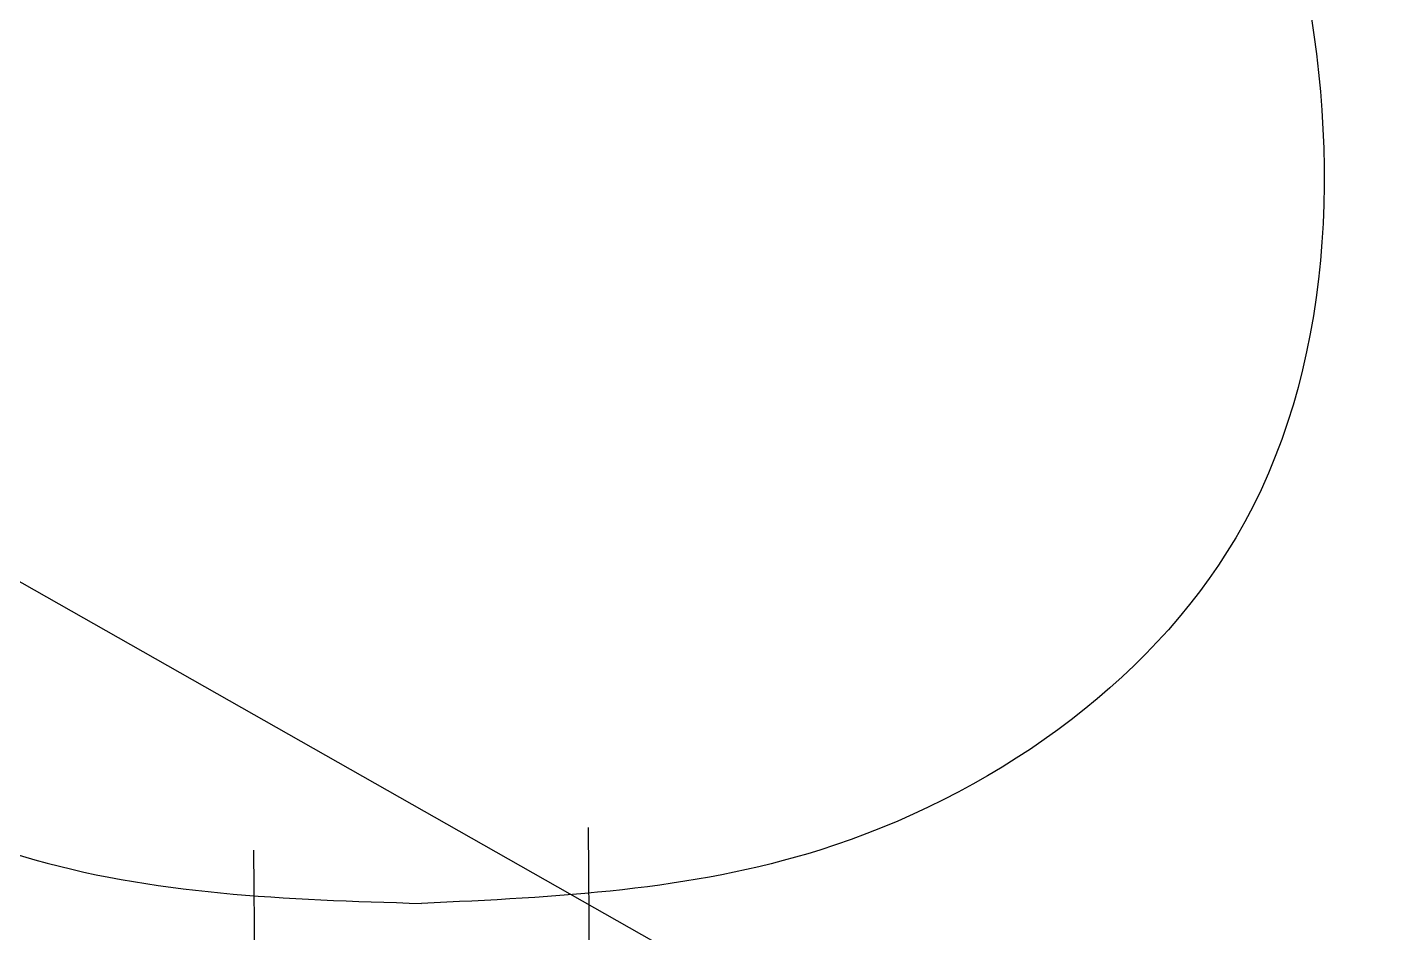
# Model space of a CAD drawing. Header units: metres. Extents: x 324293 to 653279, y 3585589 to 7191434.
# Drawn here: x 334453.3281 to 334453.6974, y 3600594.1513 to 3600594.3988 of the extents above; entities that cross this region are included whole.
import ezdxf

# ---------------------------------------------------------------- set-up
doc = ezdxf.new("R2010")
doc.units = ezdxf.units.M
doc.layers.add('Tir bargh', color=10, linetype='Continuous')
doc.layers.add('V-NODE', color=1, linetype='Continuous')

# ---------------------------------------------------------------- blocks, each defined once
blk = doc.blocks.new('E')
at = {"layer": 'Tir bargh'}
for p, q in [((0.96012, 5.01545), (-1.09158, 6.20022)), ((-0.40792, 5.78074), (-0.40792, 5.81219)), ((-0.43711, 5.78028), (-0.43711, 5.81044))]:
    blk.add_line(p, q, dxfattribs=at)
for points in [[(-0.44561, 5.95606, -0.28802), (-0.45908, 5.94838, -0.28802), (-0.48397, 5.93125, -0.28802), (-0.50404, 5.88667, -0.28802), (-0.50172, 5.83476, -0.28802), (-0.46112, 5.80718, -0.28802), (-0.43424, 5.80612, -0.28802), (-0.42252, 5.80567, -0.28802)], [(-0.39943, 5.95606, -0.28802), (-0.38596, 5.94838, -0.28802), (-0.36106, 5.93125, -0.28802), (-0.341, 5.88667, -0.28802), (-0.34332, 5.83476, -0.28802), (-0.38392, 5.80718, -0.28802), (-0.4108, 5.80612, -0.28802), (-0.42252, 5.80567, -0.28802)]]:
    blk.add_open_spline(points, degree=3, knots=[0.28987, 0.28987, 0.28987, 0.28987, 0.908816, 1.521914, 2.211913, 2.829368, 3.306397, 3.306397, 3.306397, 3.306397], dxfattribs=at)
at = {"layer": 'Tir bargh', "invisible_edges": 15}
for points in [[(-0.45389, 5.88846, -0.21756), (-0.45458, 5.87739, -0.21602), (-0.46885, 5.87739, -0.22426), (-0.46785, 5.88846, -0.22563)], [(-0.46785, 5.88846, -0.35042), (-0.46885, 5.87739, -0.35179), (-0.45458, 5.87739, -0.36003), (-0.45389, 5.88846, -0.35849)], [(-0.43855, 5.88846, -0.21258), (-0.43891, 5.87739, -0.21092), (-0.45458, 5.87739, -0.21602), (-0.45389, 5.88846, -0.21756)], [(-0.45389, 5.88846, -0.35849), (-0.45458, 5.87739, -0.36003), (-0.43891, 5.87739, -0.36512), (-0.43855, 5.88846, -0.36347)], [(-0.42252, 5.88846, -0.2109), (-0.42252, 5.87739, -0.2092), (-0.43891, 5.87739, -0.21092), (-0.43855, 5.88846, -0.21258)], [(-0.43855, 5.88846, -0.36347), (-0.43891, 5.87739, -0.36512), (-0.42252, 5.87739, -0.36685), (-0.42252, 5.88846, -0.36515)], [(-0.42252, 5.88846, -0.36515), (-0.42252, 5.87739, -0.36685), (-0.40613, 5.87739, -0.36512), (-0.40648, 5.88846, -0.36347)], [(-0.40648, 5.88846, -0.21258), (-0.40613, 5.87739, -0.21092), (-0.42252, 5.87739, -0.2092), (-0.42252, 5.88846, -0.2109)], [(-0.40648, 5.88846, -0.36347), (-0.40613, 5.87739, -0.36512), (-0.39046, 5.87739, -0.36003), (-0.39115, 5.88846, -0.35849)], [(-0.39115, 5.88846, -0.21756), (-0.39046, 5.87739, -0.21602), (-0.40613, 5.87739, -0.21092), (-0.40648, 5.88846, -0.21258)], [(-0.39115, 5.88846, -0.35849), (-0.39046, 5.87739, -0.36003), (-0.37619, 5.87739, -0.35179), (-0.37718, 5.88846, -0.35042)], [(-0.37718, 5.88846, -0.22563), (-0.37619, 5.87739, -0.22426), (-0.39046, 5.87739, -0.21602), (-0.39115, 5.88846, -0.21756)], [(-0.37718, 5.88846, -0.35042), (-0.37619, 5.87739, -0.35179), (-0.36394, 5.87739, -0.34077), (-0.3652, 5.88846, -0.33963)], [(-0.3652, 5.88846, -0.23642), (-0.36394, 5.87739, -0.23528), (-0.37619, 5.87739, -0.22426), (-0.37718, 5.88846, -0.22563)], [(-0.3652, 5.88846, -0.33963), (-0.36394, 5.87739, -0.34077), (-0.35426, 5.87739, -0.32744), (-0.35572, 5.88846, -0.32659)], [(-0.35572, 5.88846, -0.24946), (-0.35426, 5.87739, -0.24861), (-0.36394, 5.87739, -0.23528), (-0.3652, 5.88846, -0.23642)], [(-0.35572, 5.88846, -0.32659), (-0.35426, 5.87739, -0.32744), (-0.34755, 5.87739, -0.31238), (-0.34916, 5.88846, -0.31186)], [(-0.34916, 5.88846, -0.26419), (-0.34755, 5.87739, -0.26367), (-0.35426, 5.87739, -0.24861), (-0.35572, 5.88846, -0.24946)], [(-0.34916, 5.88846, -0.31186), (-0.34755, 5.87739, -0.31238), (-0.34413, 5.87739, -0.29626), (-0.34581, 5.88846, -0.29609)], [(-0.34581, 5.88846, -0.27996), (-0.34413, 5.87739, -0.27979), (-0.34755, 5.87739, -0.26367), (-0.34916, 5.88846, -0.26419)], [(-0.34581, 5.88846, -0.29609), (-0.34413, 5.87739, -0.29626), (-0.34413, 5.87739, -0.27979), (-0.34581, 5.88846, -0.27996)], [(-0.45458, 5.87739, -0.21602), (-0.45473, 5.86619, -0.21569), (-0.46906, 5.86619, -0.22396), (-0.46885, 5.87739, -0.22426)], [(-0.46885, 5.87739, -0.35179), (-0.46906, 5.86619, -0.35209), (-0.45473, 5.86619, -0.36036), (-0.45458, 5.87739, -0.36003)], [(-0.43891, 5.87739, -0.21092), (-0.43898, 5.86619, -0.21057), (-0.45473, 5.86619, -0.21569), (-0.45458, 5.87739, -0.21602)], [(-0.45458, 5.87739, -0.36003), (-0.45473, 5.86619, -0.36036), (-0.43898, 5.86619, -0.36548), (-0.43891, 5.87739, -0.36512)], [(-0.42252, 5.87739, -0.2092), (-0.42252, 5.86619, -0.20884), (-0.43898, 5.86619, -0.21057), (-0.43891, 5.87739, -0.21092)], [(-0.43891, 5.87739, -0.36512), (-0.43898, 5.86619, -0.36548), (-0.42252, 5.86619, -0.36721), (-0.42252, 5.87739, -0.36685)], [(-0.42252, 5.87739, -0.36685), (-0.42252, 5.86619, -0.36721), (-0.40606, 5.86619, -0.36548), (-0.40613, 5.87739, -0.36512)], [(-0.40613, 5.87739, -0.21092), (-0.40606, 5.86619, -0.21057), (-0.42252, 5.86619, -0.20884), (-0.42252, 5.87739, -0.2092)], [(-0.40613, 5.87739, -0.36512), (-0.40606, 5.86619, -0.36548), (-0.39031, 5.86619, -0.36036), (-0.39046, 5.87739, -0.36003)], [(-0.39046, 5.87739, -0.21602), (-0.39031, 5.86619, -0.21569), (-0.40606, 5.86619, -0.21057), (-0.40613, 5.87739, -0.21092)], [(-0.39046, 5.87739, -0.36003), (-0.39031, 5.86619, -0.36036), (-0.37597, 5.86619, -0.35209), (-0.37619, 5.87739, -0.35179)], [(-0.37619, 5.87739, -0.22426), (-0.37597, 5.86619, -0.22396), (-0.39031, 5.86619, -0.21569), (-0.39046, 5.87739, -0.21602)], [(-0.37619, 5.87739, -0.35179), (-0.37597, 5.86619, -0.35209), (-0.36367, 5.86619, -0.34101), (-0.36394, 5.87739, -0.34077)], [(-0.36394, 5.87739, -0.23528), (-0.36367, 5.86619, -0.23504), (-0.37597, 5.86619, -0.22396), (-0.37619, 5.87739, -0.22426)], [(-0.36394, 5.87739, -0.34077), (-0.36367, 5.86619, -0.34101), (-0.35394, 5.86619, -0.32762), (-0.35426, 5.87739, -0.32744)], [(-0.35426, 5.87739, -0.24861), (-0.35394, 5.86619, -0.24843), (-0.36367, 5.86619, -0.23504), (-0.36394, 5.87739, -0.23528)], [(-0.35426, 5.87739, -0.32744), (-0.35394, 5.86619, -0.32762), (-0.34721, 5.86619, -0.31249), (-0.34755, 5.87739, -0.31238)], [(-0.34755, 5.87739, -0.26367), (-0.34721, 5.86619, -0.26355), (-0.35394, 5.86619, -0.24843), (-0.35426, 5.87739, -0.24861)], [(-0.34755, 5.87739, -0.31238), (-0.34721, 5.86619, -0.31249), (-0.34377, 5.86619, -0.2963), (-0.34413, 5.87739, -0.29626)], [(-0.34413, 5.87739, -0.27979), (-0.34377, 5.86619, -0.27975), (-0.34721, 5.86619, -0.26355), (-0.34755, 5.87739, -0.26367)], [(-0.34413, 5.87739, -0.29626), (-0.34377, 5.86619, -0.2963), (-0.34377, 5.86619, -0.27975), (-0.34413, 5.87739, -0.27979)], [(-0.45473, 5.86619, -0.21569), (-0.45423, 5.85506, -0.21679), (-0.46835, 5.85506, -0.22494), (-0.46906, 5.86619, -0.22396)], [(-0.46906, 5.86619, -0.35209), (-0.46835, 5.85506, -0.35111), (-0.45423, 5.85506, -0.35926), (-0.45473, 5.86619, -0.36036)], [(-0.43898, 5.86619, -0.21057), (-0.43873, 5.85506, -0.21176), (-0.45423, 5.85506, -0.21679), (-0.45473, 5.86619, -0.21569)], [(-0.45473, 5.86619, -0.36036), (-0.45423, 5.85506, -0.35926), (-0.43873, 5.85506, -0.36429), (-0.43898, 5.86619, -0.36548)], [(-0.42252, 5.86619, -0.20884), (-0.42252, 5.85506, -0.21005), (-0.43873, 5.85506, -0.21176), (-0.43898, 5.86619, -0.21057)], [(-0.43898, 5.86619, -0.36548), (-0.43873, 5.85506, -0.36429), (-0.42252, 5.85506, -0.366), (-0.42252, 5.86619, -0.36721)], [(-0.42252, 5.86619, -0.36721), (-0.42252, 5.85506, -0.366), (-0.40631, 5.85506, -0.36429), (-0.40606, 5.86619, -0.36548)], [(-0.40606, 5.86619, -0.21057), (-0.40631, 5.85506, -0.21176), (-0.42252, 5.85506, -0.21005), (-0.42252, 5.86619, -0.20884)], [(-0.40606, 5.86619, -0.36548), (-0.40631, 5.85506, -0.36429), (-0.3908, 5.85506, -0.35926), (-0.39031, 5.86619, -0.36036)], [(-0.39031, 5.86619, -0.21569), (-0.3908, 5.85506, -0.21679), (-0.40631, 5.85506, -0.21176), (-0.40606, 5.86619, -0.21057)], [(-0.39031, 5.86619, -0.36036), (-0.3908, 5.85506, -0.35926), (-0.37669, 5.85506, -0.35111), (-0.37597, 5.86619, -0.35209)], [(-0.37597, 5.86619, -0.22396), (-0.37669, 5.85506, -0.22494), (-0.3908, 5.85506, -0.21679), (-0.39031, 5.86619, -0.21569)], [(-0.37597, 5.86619, -0.35209), (-0.37669, 5.85506, -0.35111), (-0.36457, 5.85506, -0.3402), (-0.36367, 5.86619, -0.34101)], [(-0.36367, 5.86619, -0.23504), (-0.36457, 5.85506, -0.23585), (-0.37669, 5.85506, -0.22494), (-0.37597, 5.86619, -0.22396)], [(-0.36367, 5.86619, -0.34101), (-0.36457, 5.85506, -0.3402), (-0.35499, 5.85506, -0.32701), (-0.35394, 5.86619, -0.32762)], [(-0.35394, 5.86619, -0.24843), (-0.35499, 5.85506, -0.24904), (-0.36457, 5.85506, -0.23585), (-0.36367, 5.86619, -0.23504)], [(-0.35394, 5.86619, -0.32762), (-0.35499, 5.85506, -0.32701), (-0.34836, 5.85506, -0.31212), (-0.34721, 5.86619, -0.31249)], [(-0.34721, 5.86619, -0.26355), (-0.34836, 5.85506, -0.26393), (-0.35499, 5.85506, -0.24904), (-0.35394, 5.86619, -0.24843)], [(-0.34721, 5.86619, -0.31249), (-0.34836, 5.85506, -0.31212), (-0.34497, 5.85506, -0.29617), (-0.34377, 5.86619, -0.2963)], [(-0.34377, 5.86619, -0.27975), (-0.34497, 5.85506, -0.27987), (-0.34836, 5.85506, -0.26393), (-0.34721, 5.86619, -0.26355)], [(-0.34377, 5.86619, -0.2963), (-0.34497, 5.85506, -0.29617), (-0.34497, 5.85506, -0.27987), (-0.34377, 5.86619, -0.27975)], [(-0.45423, 5.85506, -0.21679), (-0.45297, 5.84431, -0.21963), (-0.46653, 5.84431, -0.22745), (-0.46835, 5.85506, -0.22494)], [(-0.46835, 5.85506, -0.35111), (-0.46653, 5.84431, -0.3486), (-0.45297, 5.84431, -0.35642), (-0.45423, 5.85506, -0.35926)], [(-0.43873, 5.85506, -0.21176), (-0.43809, 5.84431, -0.21479), (-0.45297, 5.84431, -0.21963), (-0.45423, 5.85506, -0.21679)], [(-0.45423, 5.85506, -0.35926), (-0.45297, 5.84431, -0.35642), (-0.43809, 5.84431, -0.36126), (-0.43873, 5.85506, -0.36429)], [(-0.42252, 5.85506, -0.21005), (-0.42252, 5.84431, -0.21315), (-0.43809, 5.84431, -0.21479), (-0.43873, 5.85506, -0.21176)], [(-0.43873, 5.85506, -0.36429), (-0.43809, 5.84431, -0.36126), (-0.42252, 5.84431, -0.3629), (-0.42252, 5.85506, -0.366)], [(-0.42252, 5.85506, -0.366), (-0.42252, 5.84431, -0.3629), (-0.40695, 5.84431, -0.36126), (-0.40631, 5.85506, -0.36429)], [(-0.40631, 5.85506, -0.21176), (-0.40695, 5.84431, -0.21479), (-0.42252, 5.84431, -0.21315), (-0.42252, 5.85506, -0.21005)], [(-0.40631, 5.85506, -0.36429), (-0.40695, 5.84431, -0.36126), (-0.39207, 5.84431, -0.35642), (-0.3908, 5.85506, -0.35926)], [(-0.3908, 5.85506, -0.21679), (-0.39207, 5.84431, -0.21963), (-0.40695, 5.84431, -0.21479), (-0.40631, 5.85506, -0.21176)], [(-0.3908, 5.85506, -0.35926), (-0.39207, 5.84431, -0.35642), (-0.37851, 5.84431, -0.3486), (-0.37669, 5.85506, -0.35111)], [(-0.37669, 5.85506, -0.22494), (-0.37851, 5.84431, -0.22745), (-0.39207, 5.84431, -0.21963), (-0.3908, 5.85506, -0.21679)], [(-0.37669, 5.85506, -0.35111), (-0.37851, 5.84431, -0.3486), (-0.36688, 5.84431, -0.33812), (-0.36457, 5.85506, -0.3402)], [(-0.36457, 5.85506, -0.23585), (-0.36688, 5.84431, -0.23793), (-0.37851, 5.84431, -0.22745), (-0.37669, 5.85506, -0.22494)], [(-0.36457, 5.85506, -0.3402), (-0.36688, 5.84431, -0.33812), (-0.35768, 5.84431, -0.32546), (-0.35499, 5.85506, -0.32701)], [(-0.35499, 5.85506, -0.24904), (-0.35768, 5.84431, -0.25059), (-0.36688, 5.84431, -0.23793), (-0.36457, 5.85506, -0.23585)], [(-0.35499, 5.85506, -0.32701), (-0.35768, 5.84431, -0.32546), (-0.35131, 5.84431, -0.31116), (-0.34836, 5.85506, -0.31212)], [(-0.34836, 5.85506, -0.26393), (-0.35131, 5.84431, -0.26489), (-0.35768, 5.84431, -0.25059), (-0.35499, 5.85506, -0.24904)], [(-0.34836, 5.85506, -0.31212), (-0.35131, 5.84431, -0.31116), (-0.34806, 5.84431, -0.29585), (-0.34497, 5.85506, -0.29617)], [(-0.34497, 5.85506, -0.27987), (-0.34806, 5.84431, -0.2802), (-0.35131, 5.84431, -0.26489), (-0.34836, 5.85506, -0.26393)], [(-0.34497, 5.85506, -0.29617), (-0.34806, 5.84431, -0.29585), (-0.34806, 5.84431, -0.2802), (-0.34497, 5.85506, -0.27987)], [(-0.45297, 5.84431, -0.21963), (-0.45083, 5.83444, -0.22443), (-0.46343, 5.83444, -0.23171), (-0.46653, 5.84431, -0.22745)], [(-0.46653, 5.84431, -0.3486), (-0.46343, 5.83444, -0.34434), (-0.45083, 5.83444, -0.35161), (-0.45297, 5.84431, -0.35642)], [(-0.43809, 5.84431, -0.21479), (-0.43699, 5.83444, -0.21994), (-0.45083, 5.83444, -0.22443), (-0.45297, 5.84431, -0.21963)], [(-0.45297, 5.84431, -0.35642), (-0.45083, 5.83444, -0.35161), (-0.43699, 5.83444, -0.35611), (-0.43809, 5.84431, -0.36126)], [(-0.42252, 5.84431, -0.21315), (-0.42252, 5.83444, -0.21842), (-0.43699, 5.83444, -0.21994), (-0.43809, 5.84431, -0.21479)], [(-0.43809, 5.84431, -0.36126), (-0.43699, 5.83444, -0.35611), (-0.42252, 5.83444, -0.35763), (-0.42252, 5.84431, -0.3629)], [(-0.42252, 5.84431, -0.3629), (-0.42252, 5.83444, -0.35763), (-0.40805, 5.83444, -0.35611), (-0.40695, 5.84431, -0.36126)], [(-0.40695, 5.84431, -0.21479), (-0.40805, 5.83444, -0.21994), (-0.42252, 5.83444, -0.21842), (-0.42252, 5.84431, -0.21315)], [(-0.40695, 5.84431, -0.36126), (-0.40805, 5.83444, -0.35611), (-0.39421, 5.83444, -0.35161), (-0.39207, 5.84431, -0.35642)], [(-0.39207, 5.84431, -0.21963), (-0.39421, 5.83444, -0.22443), (-0.40805, 5.83444, -0.21994), (-0.40695, 5.84431, -0.21479)], [(-0.39207, 5.84431, -0.35642), (-0.39421, 5.83444, -0.35161), (-0.3816, 5.83444, -0.34434), (-0.37851, 5.84431, -0.3486)], [(-0.37851, 5.84431, -0.22745), (-0.3816, 5.83444, -0.23171), (-0.39421, 5.83444, -0.22443), (-0.39207, 5.84431, -0.21963)], [(-0.37851, 5.84431, -0.3486), (-0.3816, 5.83444, -0.34434), (-0.37079, 5.83444, -0.3346), (-0.36688, 5.84431, -0.33812)], [(-0.36688, 5.84431, -0.23793), (-0.37079, 5.83444, -0.24145), (-0.3816, 5.83444, -0.23171), (-0.37851, 5.84431, -0.22745)], [(-0.36688, 5.84431, -0.33812), (-0.37079, 5.83444, -0.3346), (-0.36224, 5.83444, -0.32283), (-0.35768, 5.84431, -0.32546)], [(-0.35768, 5.84431, -0.25059), (-0.36224, 5.83444, -0.25322), (-0.37079, 5.83444, -0.24145), (-0.36688, 5.84431, -0.23793)], [(-0.35768, 5.84431, -0.32546), (-0.36224, 5.83444, -0.32283), (-0.35632, 5.83444, -0.30953), (-0.35131, 5.84431, -0.31116)], [(-0.35131, 5.84431, -0.26489), (-0.35632, 5.83444, -0.26651), (-0.36224, 5.83444, -0.25322), (-0.35768, 5.84431, -0.25059)], [(-0.35131, 5.84431, -0.31116), (-0.35632, 5.83444, -0.30953), (-0.35329, 5.83444, -0.2953), (-0.34806, 5.84431, -0.29585)], [(-0.34806, 5.84431, -0.2802), (-0.35329, 5.83444, -0.28075), (-0.35632, 5.83444, -0.26651), (-0.35131, 5.84431, -0.26489)], [(-0.34806, 5.84431, -0.29585), (-0.35329, 5.83444, -0.2953), (-0.35329, 5.83444, -0.28075), (-0.34806, 5.84431, -0.2802)], [(-0.45083, 5.83444, -0.22443), (-0.44787, 5.82595, -0.23109), (-0.45915, 5.82595, -0.2376), (-0.46343, 5.83444, -0.23171)], [(-0.46343, 5.83444, -0.34434), (-0.45915, 5.82595, -0.33845), (-0.44787, 5.82595, -0.34496), (-0.45083, 5.83444, -0.35161)], [(-0.43699, 5.83444, -0.21994), (-0.43548, 5.82595, -0.22706), (-0.44787, 5.82595, -0.23109), (-0.45083, 5.83444, -0.22443)], [(-0.45083, 5.83444, -0.35161), (-0.44787, 5.82595, -0.34496), (-0.43548, 5.82595, -0.34899), (-0.43699, 5.83444, -0.35611)], [(-0.42252, 5.83444, -0.21842), (-0.42252, 5.82595, -0.2257), (-0.43548, 5.82595, -0.22706), (-0.43699, 5.83444, -0.21994)], [(-0.43699, 5.83444, -0.35611), (-0.43548, 5.82595, -0.34899), (-0.42252, 5.82595, -0.35035), (-0.42252, 5.83444, -0.35763)], [(-0.42252, 5.83444, -0.35763), (-0.42252, 5.82595, -0.35035), (-0.40956, 5.82595, -0.34899), (-0.40805, 5.83444, -0.35611)], [(-0.40805, 5.83444, -0.21994), (-0.40956, 5.82595, -0.22706), (-0.42252, 5.82595, -0.2257), (-0.42252, 5.83444, -0.21842)], [(-0.40805, 5.83444, -0.35611), (-0.40956, 5.82595, -0.34899), (-0.39717, 5.82595, -0.34496), (-0.39421, 5.83444, -0.35161)], [(-0.39421, 5.83444, -0.22443), (-0.39717, 5.82595, -0.23109), (-0.40956, 5.82595, -0.22706), (-0.40805, 5.83444, -0.21994)], [(-0.39421, 5.83444, -0.35161), (-0.39717, 5.82595, -0.34496), (-0.38588, 5.82595, -0.33845), (-0.3816, 5.83444, -0.34434)], [(-0.3816, 5.83444, -0.23171), (-0.38588, 5.82595, -0.2376), (-0.39717, 5.82595, -0.23109), (-0.39421, 5.83444, -0.22443)], [(-0.3816, 5.83444, -0.34434), (-0.38588, 5.82595, -0.33845), (-0.3762, 5.82595, -0.32973), (-0.37079, 5.83444, -0.3346)], [(-0.37079, 5.83444, -0.24145), (-0.3762, 5.82595, -0.24632), (-0.38588, 5.82595, -0.2376), (-0.3816, 5.83444, -0.23171)], [(-0.37079, 5.83444, -0.3346), (-0.3762, 5.82595, -0.32973), (-0.36854, 5.82595, -0.31919), (-0.36224, 5.83444, -0.32283)], [(-0.36224, 5.83444, -0.25322), (-0.36854, 5.82595, -0.25686), (-0.3762, 5.82595, -0.24632), (-0.37079, 5.83444, -0.24145)], [(-0.36224, 5.83444, -0.32283), (-0.36854, 5.82595, -0.31919), (-0.36324, 5.82595, -0.30728), (-0.35632, 5.83444, -0.30953)], [(-0.35632, 5.83444, -0.26651), (-0.36324, 5.82595, -0.26877), (-0.36854, 5.82595, -0.25686), (-0.36224, 5.83444, -0.25322)], [(-0.35632, 5.83444, -0.30953), (-0.36324, 5.82595, -0.30728), (-0.36053, 5.82595, -0.29454), (-0.35329, 5.83444, -0.2953)], [(-0.35329, 5.83444, -0.28075), (-0.36053, 5.82595, -0.28151), (-0.36324, 5.82595, -0.26877), (-0.35632, 5.83444, -0.26651)], [(-0.35329, 5.83444, -0.2953), (-0.36053, 5.82595, -0.29454), (-0.36053, 5.82595, -0.28151), (-0.35329, 5.83444, -0.28075)], [(-0.45915, 5.82595, -0.2376), (-0.45401, 5.81896, -0.24468), (-0.46234, 5.81896, -0.25217), (-0.46884, 5.82595, -0.24632)], [(-0.46884, 5.82595, -0.32973), (-0.46234, 5.81896, -0.32388), (-0.45401, 5.81896, -0.33137), (-0.45915, 5.82595, -0.33845)], [(-0.44787, 5.82595, -0.23109), (-0.44431, 5.81896, -0.23908), (-0.45401, 5.81896, -0.24468), (-0.45915, 5.82595, -0.2376)], [(-0.45915, 5.82595, -0.33845), (-0.45401, 5.81896, -0.33137), (-0.44431, 5.81896, -0.33697), (-0.44787, 5.82595, -0.34496)], [(-0.43548, 5.82595, -0.22706), (-0.43366, 5.81896, -0.23562), (-0.44431, 5.81896, -0.23908), (-0.44787, 5.82595, -0.23109)], [(-0.44787, 5.82595, -0.34496), (-0.44431, 5.81896, -0.33697), (-0.43366, 5.81896, -0.34043), (-0.43548, 5.82595, -0.34899)], [(-0.42252, 5.82595, -0.2257), (-0.42252, 5.81896, -0.23445), (-0.43366, 5.81896, -0.23562), (-0.43548, 5.82595, -0.22706)], [(-0.43548, 5.82595, -0.34899), (-0.43366, 5.81896, -0.34043), (-0.42252, 5.81896, -0.3416), (-0.42252, 5.82595, -0.35035)], [(-0.42252, 5.82595, -0.35035), (-0.42252, 5.81896, -0.3416), (-0.41138, 5.81896, -0.34043), (-0.40956, 5.82595, -0.34899)], [(-0.40956, 5.82595, -0.22706), (-0.41138, 5.81896, -0.23562), (-0.42252, 5.81896, -0.23445), (-0.42252, 5.82595, -0.2257)], [(-0.40956, 5.82595, -0.34899), (-0.41138, 5.81896, -0.34043), (-0.40073, 5.81896, -0.33697), (-0.39717, 5.82595, -0.34496)], [(-0.39717, 5.82595, -0.23109), (-0.40073, 5.81896, -0.23908), (-0.41138, 5.81896, -0.23562), (-0.40956, 5.82595, -0.22706)], [(-0.39717, 5.82595, -0.34496), (-0.40073, 5.81896, -0.33697), (-0.39103, 5.81896, -0.33137), (-0.38588, 5.82595, -0.33845)], [(-0.38588, 5.82595, -0.2376), (-0.39103, 5.81896, -0.24468), (-0.40073, 5.81896, -0.23908), (-0.39717, 5.82595, -0.23109)], [(-0.38588, 5.82595, -0.33845), (-0.39103, 5.81896, -0.33137), (-0.3827, 5.81896, -0.32388), (-0.3762, 5.82595, -0.32973)], [(-0.3762, 5.82595, -0.24632), (-0.3827, 5.81896, -0.25217), (-0.39103, 5.81896, -0.24468), (-0.38588, 5.82595, -0.2376)], [(-0.3762, 5.82595, -0.32973), (-0.3827, 5.81896, -0.32388), (-0.37612, 5.81896, -0.31481), (-0.36854, 5.82595, -0.31919)], [(-0.36854, 5.82595, -0.25686), (-0.37612, 5.81896, -0.26123), (-0.3827, 5.81896, -0.25217), (-0.3762, 5.82595, -0.24632)], [(-0.36854, 5.82595, -0.31919), (-0.37612, 5.81896, -0.31481), (-0.37156, 5.81896, -0.30458), (-0.36324, 5.82595, -0.30728)], [(-0.36324, 5.82595, -0.26877), (-0.37156, 5.81896, -0.27147), (-0.37612, 5.81896, -0.26123), (-0.36854, 5.82595, -0.25686)], [(-0.36324, 5.82595, -0.30728), (-0.37156, 5.81896, -0.30458), (-0.36923, 5.81896, -0.29363), (-0.36053, 5.82595, -0.29454)], [(-0.36053, 5.82595, -0.28151), (-0.36923, 5.81896, -0.28242), (-0.37156, 5.81896, -0.27147), (-0.36324, 5.82595, -0.26877)], [(-0.36053, 5.82595, -0.29454), (-0.36923, 5.81896, -0.29363), (-0.36923, 5.81896, -0.28242), (-0.36053, 5.82595, -0.28151)], [(-0.46234, 5.81896, -0.25217), (-0.45507, 5.8135, -0.25871), (-0.46046, 5.8135, -0.26612), (-0.46892, 5.81896, -0.26123)], [(-0.46892, 5.81896, -0.31481), (-0.46046, 5.8135, -0.30993), (-0.45507, 5.8135, -0.31734), (-0.46234, 5.81896, -0.32388)], [(-0.45401, 5.81896, -0.24468), (-0.44827, 5.8135, -0.25259), (-0.45507, 5.8135, -0.25871), (-0.46234, 5.81896, -0.25217)], [(-0.46234, 5.81896, -0.32388), (-0.45507, 5.8135, -0.31734), (-0.44827, 5.8135, -0.32346), (-0.45401, 5.81896, -0.33137)], [(-0.44431, 5.81896, -0.23908), (-0.44034, 5.8135, -0.24801), (-0.44827, 5.8135, -0.25259), (-0.45401, 5.81896, -0.24468)], [(-0.45401, 5.81896, -0.33137), (-0.44827, 5.8135, -0.32346), (-0.44034, 5.8135, -0.32804), (-0.44431, 5.81896, -0.33697)], [(-0.43366, 5.81896, -0.23562), (-0.43163, 5.8135, -0.24518), (-0.44034, 5.8135, -0.24801), (-0.44431, 5.81896, -0.23908)], [(-0.44431, 5.81896, -0.33697), (-0.44034, 5.8135, -0.32804), (-0.43163, 5.8135, -0.33087), (-0.43366, 5.81896, -0.34043)], [(-0.42252, 5.81896, -0.23445), (-0.42252, 5.8135, -0.24422), (-0.43163, 5.8135, -0.24518), (-0.43366, 5.81896, -0.23562)], [(-0.43366, 5.81896, -0.34043), (-0.43163, 5.8135, -0.33087), (-0.42252, 5.8135, -0.33183), (-0.42252, 5.81896, -0.3416)], [(-0.42252, 5.81896, -0.3416), (-0.42252, 5.8135, -0.33183), (-0.41341, 5.8135, -0.33087), (-0.41138, 5.81896, -0.34043)], [(-0.41138, 5.81896, -0.23562), (-0.41341, 5.8135, -0.24518), (-0.42252, 5.8135, -0.24422), (-0.42252, 5.81896, -0.23445)], [(-0.41138, 5.81896, -0.34043), (-0.41341, 5.8135, -0.33087), (-0.4047, 5.8135, -0.32804), (-0.40073, 5.81896, -0.33697)], [(-0.40073, 5.81896, -0.23908), (-0.4047, 5.8135, -0.24801), (-0.41341, 5.8135, -0.24518), (-0.41138, 5.81896, -0.23562)], [(-0.40073, 5.81896, -0.33697), (-0.4047, 5.8135, -0.32804), (-0.39677, 5.8135, -0.32346), (-0.39103, 5.81896, -0.33137)], [(-0.39103, 5.81896, -0.24468), (-0.39677, 5.8135, -0.25259), (-0.4047, 5.8135, -0.24801), (-0.40073, 5.81896, -0.23908)], [(-0.39103, 5.81896, -0.33137), (-0.39677, 5.8135, -0.32346), (-0.38996, 5.8135, -0.31734), (-0.3827, 5.81896, -0.32388)], [(-0.3827, 5.81896, -0.25217), (-0.38996, 5.8135, -0.25871), (-0.39677, 5.8135, -0.25259), (-0.39103, 5.81896, -0.24468)], [(-0.3827, 5.81896, -0.32388), (-0.38996, 5.8135, -0.31734), (-0.38458, 5.8135, -0.30993), (-0.37612, 5.81896, -0.31481)], [(-0.37612, 5.81896, -0.26123), (-0.38458, 5.8135, -0.26612), (-0.38996, 5.8135, -0.25871), (-0.3827, 5.81896, -0.25217)], [(-0.37612, 5.81896, -0.31481), (-0.38458, 5.8135, -0.30993), (-0.38086, 5.8135, -0.30156), (-0.37156, 5.81896, -0.30458)], [(-0.37156, 5.81896, -0.27147), (-0.38086, 5.8135, -0.27449), (-0.38458, 5.8135, -0.26612), (-0.37612, 5.81896, -0.26123)], [(-0.37156, 5.81896, -0.30458), (-0.38086, 5.8135, -0.30156), (-0.37895, 5.8135, -0.2926), (-0.36923, 5.81896, -0.29363)], [(-0.36923, 5.81896, -0.28242), (-0.37895, 5.8135, -0.28345), (-0.38086, 5.8135, -0.27449), (-0.37156, 5.81896, -0.27147)], [(-0.36923, 5.81896, -0.29363), (-0.37895, 5.8135, -0.2926), (-0.37895, 5.8135, -0.28345), (-0.36923, 5.81896, -0.28242)], [(-0.46418, 5.8135, -0.27449), (-0.45419, 5.80962, -0.27773), (-0.45564, 5.80962, -0.28454), (-0.46608, 5.8135, -0.28345)], [(-0.46608, 5.8135, -0.28345), (-0.45564, 5.80962, -0.28454), (-0.45564, 5.80962, -0.29151), (-0.46608, 5.8135, -0.2926)], [(-0.46608, 5.8135, -0.2926), (-0.45564, 5.80962, -0.29151), (-0.45419, 5.80962, -0.29832), (-0.46418, 5.8135, -0.30156)], [(-0.46046, 5.8135, -0.26612), (-0.45136, 5.80962, -0.27137), (-0.45419, 5.80962, -0.27773), (-0.46418, 5.8135, -0.27449)], [(-0.46418, 5.8135, -0.30156), (-0.45419, 5.80962, -0.29832), (-0.45136, 5.80962, -0.30468), (-0.46046, 5.8135, -0.30993)], [(-0.45507, 5.8135, -0.25871), (-0.44727, 5.80962, -0.26574), (-0.45136, 5.80962, -0.27137), (-0.46046, 5.8135, -0.26612)], [(-0.46046, 5.8135, -0.30993), (-0.45136, 5.80962, -0.30468), (-0.44727, 5.80962, -0.31031), (-0.45507, 5.8135, -0.31734)], [(-0.44827, 5.8135, -0.25259), (-0.44209, 5.80962, -0.26108), (-0.44727, 5.80962, -0.26574), (-0.45507, 5.8135, -0.25871)], [(-0.45507, 5.8135, -0.31734), (-0.44727, 5.80962, -0.31031), (-0.44209, 5.80962, -0.31497), (-0.44827, 5.8135, -0.32346)], [(-0.44034, 5.8135, -0.24801), (-0.43606, 5.80962, -0.2576), (-0.44209, 5.80962, -0.26108), (-0.44827, 5.8135, -0.25259)], [(-0.44827, 5.8135, -0.32346), (-0.44209, 5.80962, -0.31497), (-0.43606, 5.80962, -0.31845), (-0.44034, 5.8135, -0.32804)], [(-0.43163, 5.8135, -0.24518), (-0.42944, 5.80962, -0.25545), (-0.43606, 5.80962, -0.2576), (-0.44034, 5.8135, -0.24801)], [(-0.44034, 5.8135, -0.32804), (-0.43606, 5.80962, -0.31845), (-0.42944, 5.80962, -0.3206), (-0.43163, 5.8135, -0.33087)], [(-0.42252, 5.8135, -0.24422), (-0.42252, 5.80962, -0.25472), (-0.42944, 5.80962, -0.25545), (-0.43163, 5.8135, -0.24518)], [(-0.43163, 5.8135, -0.33087), (-0.42944, 5.80962, -0.3206), (-0.42252, 5.80962, -0.32133), (-0.42252, 5.8135, -0.33183)], [(-0.42252, 5.8135, -0.33183), (-0.42252, 5.80962, -0.32133), (-0.41559, 5.80962, -0.3206), (-0.41341, 5.8135, -0.33087)], [(-0.41341, 5.8135, -0.24518), (-0.41559, 5.80962, -0.25545), (-0.42252, 5.80962, -0.25472), (-0.42252, 5.8135, -0.24422)], [(-0.41341, 5.8135, -0.33087), (-0.41559, 5.80962, -0.3206), (-0.40897, 5.80962, -0.31845), (-0.4047, 5.8135, -0.32804)], [(-0.4047, 5.8135, -0.24801), (-0.40897, 5.80962, -0.2576), (-0.41559, 5.80962, -0.25545), (-0.41341, 5.8135, -0.24518)], [(-0.4047, 5.8135, -0.32804), (-0.40897, 5.80962, -0.31845), (-0.40294, 5.80962, -0.31497), (-0.39677, 5.8135, -0.32346)], [(-0.39677, 5.8135, -0.25259), (-0.40294, 5.80962, -0.26108), (-0.40897, 5.80962, -0.2576), (-0.4047, 5.8135, -0.24801)], [(-0.39677, 5.8135, -0.32346), (-0.40294, 5.80962, -0.31497), (-0.39777, 5.80962, -0.31031), (-0.38996, 5.8135, -0.31734)], [(-0.38996, 5.8135, -0.25871), (-0.39777, 5.80962, -0.26574), (-0.40294, 5.80962, -0.26108), (-0.39677, 5.8135, -0.25259)], [(-0.38996, 5.8135, -0.31734), (-0.39777, 5.80962, -0.31031), (-0.39368, 5.80962, -0.30468), (-0.38458, 5.8135, -0.30993)], [(-0.38458, 5.8135, -0.26612), (-0.39368, 5.80962, -0.27137), (-0.39777, 5.80962, -0.26574), (-0.38996, 5.8135, -0.25871)], [(-0.38458, 5.8135, -0.30993), (-0.39368, 5.80962, -0.30468), (-0.39085, 5.80962, -0.29832), (-0.38086, 5.8135, -0.30156)], [(-0.38086, 5.8135, -0.27449), (-0.39085, 5.80962, -0.27773), (-0.39368, 5.80962, -0.27137), (-0.38458, 5.8135, -0.26612)], [(-0.38086, 5.8135, -0.30156), (-0.39085, 5.80962, -0.29832), (-0.3894, 5.80962, -0.29151), (-0.37895, 5.8135, -0.2926)], [(-0.37895, 5.8135, -0.28345), (-0.3894, 5.80962, -0.28454), (-0.39085, 5.80962, -0.27773), (-0.38086, 5.8135, -0.27449)], [(-0.37895, 5.8135, -0.2926), (-0.3894, 5.80962, -0.29151), (-0.3894, 5.80962, -0.28454), (-0.37895, 5.8135, -0.28345)], [(-0.45419, 5.80962, -0.27773), (-0.44377, 5.80733, -0.28112), (-0.44474, 5.80733, -0.28569), (-0.45564, 5.80962, -0.28454)], [(-0.45564, 5.80962, -0.28454), (-0.44474, 5.80733, -0.28569), (-0.44474, 5.80733, -0.29036), (-0.45564, 5.80962, -0.29151)], [(-0.45564, 5.80962, -0.29151), (-0.44474, 5.80733, -0.29036), (-0.44377, 5.80733, -0.29493), (-0.45419, 5.80962, -0.29832)], [(-0.45136, 5.80962, -0.27137), (-0.44187, 5.80733, -0.27685), (-0.44377, 5.80733, -0.28112), (-0.45419, 5.80962, -0.27773)], [(-0.45419, 5.80962, -0.29832), (-0.44377, 5.80733, -0.29493), (-0.44187, 5.80733, -0.2992), (-0.45136, 5.80962, -0.30468)], [(-0.44727, 5.80962, -0.26574), (-0.43912, 5.80733, -0.27308), (-0.44187, 5.80733, -0.27685), (-0.45136, 5.80962, -0.27137)], [(-0.45136, 5.80962, -0.30468), (-0.44187, 5.80733, -0.2992), (-0.43912, 5.80733, -0.30297), (-0.44727, 5.80962, -0.31031)], [(-0.44209, 5.80962, -0.26108), (-0.43565, 5.80733, -0.26995), (-0.43912, 5.80733, -0.27308), (-0.44727, 5.80962, -0.26574)], [(-0.44727, 5.80962, -0.31031), (-0.43912, 5.80733, -0.30297), (-0.43565, 5.80733, -0.3061), (-0.44209, 5.80962, -0.31497)], [(-0.43606, 5.80962, -0.2576), (-0.43161, 5.80733, -0.26761), (-0.43565, 5.80733, -0.26995), (-0.44209, 5.80962, -0.26108)], [(-0.44209, 5.80962, -0.31497), (-0.43565, 5.80733, -0.3061), (-0.43161, 5.80733, -0.30843), (-0.43606, 5.80962, -0.31845)], [(-0.42944, 5.80962, -0.25545), (-0.42716, 5.80733, -0.26617), (-0.43161, 5.80733, -0.26761), (-0.43606, 5.80962, -0.2576)], [(-0.43606, 5.80962, -0.31845), (-0.43161, 5.80733, -0.30843), (-0.42716, 5.80733, -0.30988), (-0.42944, 5.80962, -0.3206)], [(-0.42252, 5.80962, -0.25472), (-0.42252, 5.80733, -0.26568), (-0.42716, 5.80733, -0.26617), (-0.42944, 5.80962, -0.25545)], [(-0.42944, 5.80962, -0.3206), (-0.42716, 5.80733, -0.30988), (-0.42252, 5.80733, -0.31037), (-0.42252, 5.80962, -0.32133)], [(-0.42252, 5.80962, -0.32133), (-0.42252, 5.80733, -0.31037), (-0.41787, 5.80733, -0.30988), (-0.41559, 5.80962, -0.3206)], [(-0.41559, 5.80962, -0.25545), (-0.41787, 5.80733, -0.26617), (-0.42252, 5.80733, -0.26568), (-0.42252, 5.80962, -0.25472)], [(-0.41559, 5.80962, -0.3206), (-0.41787, 5.80733, -0.30988), (-0.41343, 5.80733, -0.30843), (-0.40897, 5.80962, -0.31845)], [(-0.40897, 5.80962, -0.2576), (-0.41343, 5.80733, -0.26761), (-0.41787, 5.80733, -0.26617), (-0.41559, 5.80962, -0.25545)], [(-0.40897, 5.80962, -0.31845), (-0.41343, 5.80733, -0.30843), (-0.40939, 5.80733, -0.3061), (-0.40294, 5.80962, -0.31497)], [(-0.40294, 5.80962, -0.26108), (-0.40939, 5.80733, -0.26995), (-0.41343, 5.80733, -0.26761), (-0.40897, 5.80962, -0.2576)], [(-0.40294, 5.80962, -0.31497), (-0.40939, 5.80733, -0.3061), (-0.40592, 5.80733, -0.30297), (-0.39777, 5.80962, -0.31031)], [(-0.39777, 5.80962, -0.26574), (-0.40592, 5.80733, -0.27308), (-0.40939, 5.80733, -0.26995), (-0.40294, 5.80962, -0.26108)], [(-0.39777, 5.80962, -0.31031), (-0.40592, 5.80733, -0.30297), (-0.40317, 5.80733, -0.2992), (-0.39368, 5.80962, -0.30468)], [(-0.39368, 5.80962, -0.27137), (-0.40317, 5.80733, -0.27685), (-0.40592, 5.80733, -0.27308), (-0.39777, 5.80962, -0.26574)], [(-0.39368, 5.80962, -0.30468), (-0.40317, 5.80733, -0.2992), (-0.40127, 5.80733, -0.29493), (-0.39085, 5.80962, -0.29832)], [(-0.39085, 5.80962, -0.27773), (-0.40127, 5.80733, -0.28112), (-0.40317, 5.80733, -0.27685), (-0.39368, 5.80962, -0.27137)], [(-0.39085, 5.80962, -0.29832), (-0.40127, 5.80733, -0.29493), (-0.4003, 5.80733, -0.29036), (-0.3894, 5.80962, -0.29151)], [(-0.3894, 5.80962, -0.28454), (-0.4003, 5.80733, -0.28569), (-0.40127, 5.80733, -0.28112), (-0.39085, 5.80962, -0.27773)], [(-0.3894, 5.80962, -0.29151), (-0.4003, 5.80733, -0.29036), (-0.4003, 5.80733, -0.28569), (-0.3894, 5.80962, -0.28454)], [(-0.44377, 5.80733, -0.28112), (-0.43316, 5.8062, -0.28457), (-0.43365, 5.8062, -0.28685), (-0.44474, 5.80733, -0.28569)], [(-0.44474, 5.80733, -0.28569), (-0.43365, 5.8062, -0.28685), (-0.43365, 5.8062, -0.28919), (-0.44474, 5.80733, -0.29036)], [(-0.44474, 5.80733, -0.29036), (-0.43365, 5.8062, -0.28919), (-0.43316, 5.8062, -0.29148), (-0.44377, 5.80733, -0.29493)], [(-0.44187, 5.80733, -0.27685), (-0.43221, 5.8062, -0.28243), (-0.43316, 5.8062, -0.28457), (-0.44377, 5.80733, -0.28112)], [(-0.44377, 5.80733, -0.29493), (-0.43316, 5.8062, -0.29148), (-0.43221, 5.8062, -0.29362), (-0.44187, 5.80733, -0.2992)], [(-0.43912, 5.80733, -0.27308), (-0.43084, 5.8062, -0.28053), (-0.43221, 5.8062, -0.28243), (-0.44187, 5.80733, -0.27685)], [(-0.44187, 5.80733, -0.2992), (-0.43221, 5.8062, -0.29362), (-0.43084, 5.8062, -0.29551), (-0.43912, 5.80733, -0.30297)], [(-0.43565, 5.80733, -0.26995), (-0.4291, 5.8062, -0.27897), (-0.43084, 5.8062, -0.28053), (-0.43912, 5.80733, -0.27308)], [(-0.43912, 5.80733, -0.30297), (-0.43084, 5.8062, -0.29551), (-0.4291, 5.8062, -0.29708), (-0.43565, 5.80733, -0.3061)], [(-0.43161, 5.80733, -0.26761), (-0.42707, 5.8062, -0.2778), (-0.4291, 5.8062, -0.27897), (-0.43565, 5.80733, -0.26995)], [(-0.43565, 5.80733, -0.3061), (-0.4291, 5.8062, -0.29708), (-0.42707, 5.8062, -0.29825), (-0.43161, 5.80733, -0.30843)], [(-0.42716, 5.80733, -0.26617), (-0.42485, 5.8062, -0.27708), (-0.42707, 5.8062, -0.2778), (-0.43161, 5.80733, -0.26761)], [(-0.43161, 5.80733, -0.30843), (-0.42707, 5.8062, -0.29825), (-0.42485, 5.8062, -0.29897), (-0.42716, 5.80733, -0.30988)], [(-0.42252, 5.80733, -0.26568), (-0.42252, 5.8062, -0.27683), (-0.42485, 5.8062, -0.27708), (-0.42716, 5.80733, -0.26617)], [(-0.42716, 5.80733, -0.30988), (-0.42485, 5.8062, -0.29897), (-0.42252, 5.8062, -0.29922), (-0.42252, 5.80733, -0.31037)], [(-0.42252, 5.80733, -0.31037), (-0.42252, 5.8062, -0.29922), (-0.42019, 5.8062, -0.29897), (-0.41787, 5.80733, -0.30988)], [(-0.41787, 5.80733, -0.26617), (-0.42019, 5.8062, -0.27708), (-0.42252, 5.8062, -0.27683), (-0.42252, 5.80733, -0.26568)], [(-0.41787, 5.80733, -0.30988), (-0.42019, 5.8062, -0.29897), (-0.41797, 5.8062, -0.29825), (-0.41343, 5.80733, -0.30843)], [(-0.41343, 5.80733, -0.26761), (-0.41797, 5.8062, -0.2778), (-0.42019, 5.8062, -0.27708), (-0.41787, 5.80733, -0.26617)], [(-0.41343, 5.80733, -0.30843), (-0.41797, 5.8062, -0.29825), (-0.41594, 5.8062, -0.29708), (-0.40939, 5.80733, -0.3061)], [(-0.40939, 5.80733, -0.26995), (-0.41594, 5.8062, -0.27897), (-0.41797, 5.8062, -0.2778), (-0.41343, 5.80733, -0.26761)], [(-0.40939, 5.80733, -0.3061), (-0.41594, 5.8062, -0.29708), (-0.4142, 5.8062, -0.29551), (-0.40592, 5.80733, -0.30297)], [(-0.40592, 5.80733, -0.27308), (-0.4142, 5.8062, -0.28053), (-0.41594, 5.8062, -0.27897), (-0.40939, 5.80733, -0.26995)], [(-0.40592, 5.80733, -0.30297), (-0.4142, 5.8062, -0.29551), (-0.41282, 5.8062, -0.29362), (-0.40317, 5.80733, -0.2992)], [(-0.40317, 5.80733, -0.27685), (-0.41282, 5.8062, -0.28243), (-0.4142, 5.8062, -0.28053), (-0.40592, 5.80733, -0.27308)], [(-0.40317, 5.80733, -0.2992), (-0.41282, 5.8062, -0.29362), (-0.41187, 5.8062, -0.29148), (-0.40127, 5.80733, -0.29493)], [(-0.40127, 5.80733, -0.28112), (-0.41187, 5.8062, -0.28457), (-0.41282, 5.8062, -0.28243), (-0.40317, 5.80733, -0.27685)], [(-0.40127, 5.80733, -0.29493), (-0.41187, 5.8062, -0.29148), (-0.41139, 5.8062, -0.28919), (-0.4003, 5.80733, -0.29036)], [(-0.4003, 5.80733, -0.28569), (-0.41139, 5.8062, -0.28685), (-0.41187, 5.8062, -0.28457), (-0.40127, 5.80733, -0.28112)], [(-0.4003, 5.80733, -0.29036), (-0.41139, 5.8062, -0.28919), (-0.41139, 5.8062, -0.28685), (-0.4003, 5.80733, -0.28569)], [(-0.43316, 5.8062, -0.28457), (-0.42252, 5.80567, -0.28802), (-0.42252, 5.80567, -0.28802), (-0.43365, 5.8062, -0.28685)], [(-0.43365, 5.8062, -0.28685), (-0.42252, 5.80567, -0.28802), (-0.42252, 5.80567, -0.28802), (-0.43365, 5.8062, -0.28919)], [(-0.43365, 5.8062, -0.28919), (-0.42252, 5.80567, -0.28802), (-0.42252, 5.80567, -0.28802), (-0.43316, 5.8062, -0.29148)], [(-0.43221, 5.8062, -0.28243), (-0.42252, 5.80567, -0.28802), (-0.42252, 5.80567, -0.28802), (-0.43316, 5.8062, -0.28457)], [(-0.43316, 5.8062, -0.29148), (-0.42252, 5.80567, -0.28802), (-0.42252, 5.80567, -0.28802), (-0.43221, 5.8062, -0.29362)], [(-0.43084, 5.8062, -0.28053), (-0.42252, 5.80567, -0.28802), (-0.42252, 5.80567, -0.28802), (-0.43221, 5.8062, -0.28243)], [(-0.43221, 5.8062, -0.29362), (-0.42252, 5.80567, -0.28802), (-0.42252, 5.80567, -0.28802), (-0.43084, 5.8062, -0.29551)], [(-0.4291, 5.8062, -0.27897), (-0.42252, 5.80567, -0.28802), (-0.42252, 5.80567, -0.28802), (-0.43084, 5.8062, -0.28053)], [(-0.43084, 5.8062, -0.29551), (-0.42252, 5.80567, -0.28802), (-0.42252, 5.80567, -0.28802), (-0.4291, 5.8062, -0.29708)], [(-0.42707, 5.8062, -0.2778), (-0.42252, 5.80567, -0.28802), (-0.42252, 5.80567, -0.28802), (-0.4291, 5.8062, -0.27897)], [(-0.4291, 5.8062, -0.29708), (-0.42252, 5.80567, -0.28802), (-0.42252, 5.80567, -0.28802), (-0.42707, 5.8062, -0.29825)], [(-0.42485, 5.8062, -0.27708), (-0.42252, 5.80567, -0.28802), (-0.42252, 5.80567, -0.28802), (-0.42707, 5.8062, -0.2778)], [(-0.42707, 5.8062, -0.29825), (-0.42252, 5.80567, -0.28802), (-0.42252, 5.80567, -0.28802), (-0.42485, 5.8062, -0.29897)], [(-0.42252, 5.8062, -0.27683), (-0.42252, 5.80567, -0.28802), (-0.42252, 5.80567, -0.28802), (-0.42485, 5.8062, -0.27708)], [(-0.42485, 5.8062, -0.29897), (-0.42252, 5.80567, -0.28802), (-0.42252, 5.80567, -0.28802), (-0.42252, 5.8062, -0.29922)], [(-0.42252, 5.8062, -0.29922), (-0.42252, 5.80567, -0.28802), (-0.42252, 5.80567, -0.28802), (-0.42019, 5.8062, -0.29897)], [(-0.42019, 5.8062, -0.29897), (-0.42252, 5.80567, -0.28802), (-0.42252, 5.80567, -0.28802), (-0.41797, 5.8062, -0.29825)], [(-0.41797, 5.8062, -0.29825), (-0.42252, 5.80567, -0.28802), (-0.42252, 5.80567, -0.28802), (-0.41594, 5.8062, -0.29708)], [(-0.41594, 5.8062, -0.29708), (-0.42252, 5.80567, -0.28802), (-0.42252, 5.80567, -0.28802), (-0.4142, 5.8062, -0.29551)], [(-0.4142, 5.8062, -0.29551), (-0.42252, 5.80567, -0.28802), (-0.42252, 5.80567, -0.28802), (-0.41282, 5.8062, -0.29362)], [(-0.41282, 5.8062, -0.29362), (-0.42252, 5.80567, -0.28802), (-0.42252, 5.80567, -0.28802), (-0.41187, 5.8062, -0.29148)], [(-0.41187, 5.8062, -0.29148), (-0.42252, 5.80567, -0.28802), (-0.42252, 5.80567, -0.28802), (-0.41139, 5.8062, -0.28919)], [(-0.41139, 5.8062, -0.28919), (-0.42252, 5.80567, -0.28802), (-0.42252, 5.80567, -0.28802), (-0.41139, 5.8062, -0.28685)], [(-0.41139, 5.8062, -0.28685), (-0.42252, 5.80567, -0.28802), (-0.42252, 5.80567, -0.28802), (-0.41187, 5.8062, -0.28457)], [(-0.41187, 5.8062, -0.28457), (-0.42252, 5.80567, -0.28802), (-0.42252, 5.80567, -0.28802), (-0.41282, 5.8062, -0.28243)], [(-0.41282, 5.8062, -0.28243), (-0.42252, 5.80567, -0.28802), (-0.42252, 5.80567, -0.28802), (-0.4142, 5.8062, -0.28053)], [(-0.4142, 5.8062, -0.28053), (-0.42252, 5.80567, -0.28802), (-0.42252, 5.80567, -0.28802), (-0.41594, 5.8062, -0.27897)], [(-0.41594, 5.8062, -0.27897), (-0.42252, 5.80567, -0.28802), (-0.42252, 5.80567, -0.28802), (-0.41797, 5.8062, -0.2778)], [(-0.41797, 5.8062, -0.2778), (-0.42252, 5.80567, -0.28802), (-0.42252, 5.80567, -0.28802), (-0.42019, 5.8062, -0.27708)], [(-0.42019, 5.8062, -0.27708), (-0.42252, 5.80567, -0.28802), (-0.42252, 5.80567, -0.28802), (-0.42252, 5.8062, -0.27683)]]:
    blk.add_3dface(points, dxfattribs=at)
blk = doc.blocks.new('*U84', base_point=(334452.901, 3600578.585))
at = {"layer": 'V-NODE', "lineweight": -2, "xscale": 3.131461794368422, "yscale": 3.131461794368422, "zscale": 3.131461794368422}
blk.add_blockref('E', (334452.901, 3600578.585), dxfattribs=at)

msp = doc.modelspace()

# ---------------------------------------------------------------- block references
at = {"layer": 'V-NODE', "color": 3, "rotation": 0.4498703063302869}
msp.add_blockref('*U84', (334454.90168, 3600575.99013, 1313.25213), dxfattribs=at)

doc.saveas('drawing.dxf')
